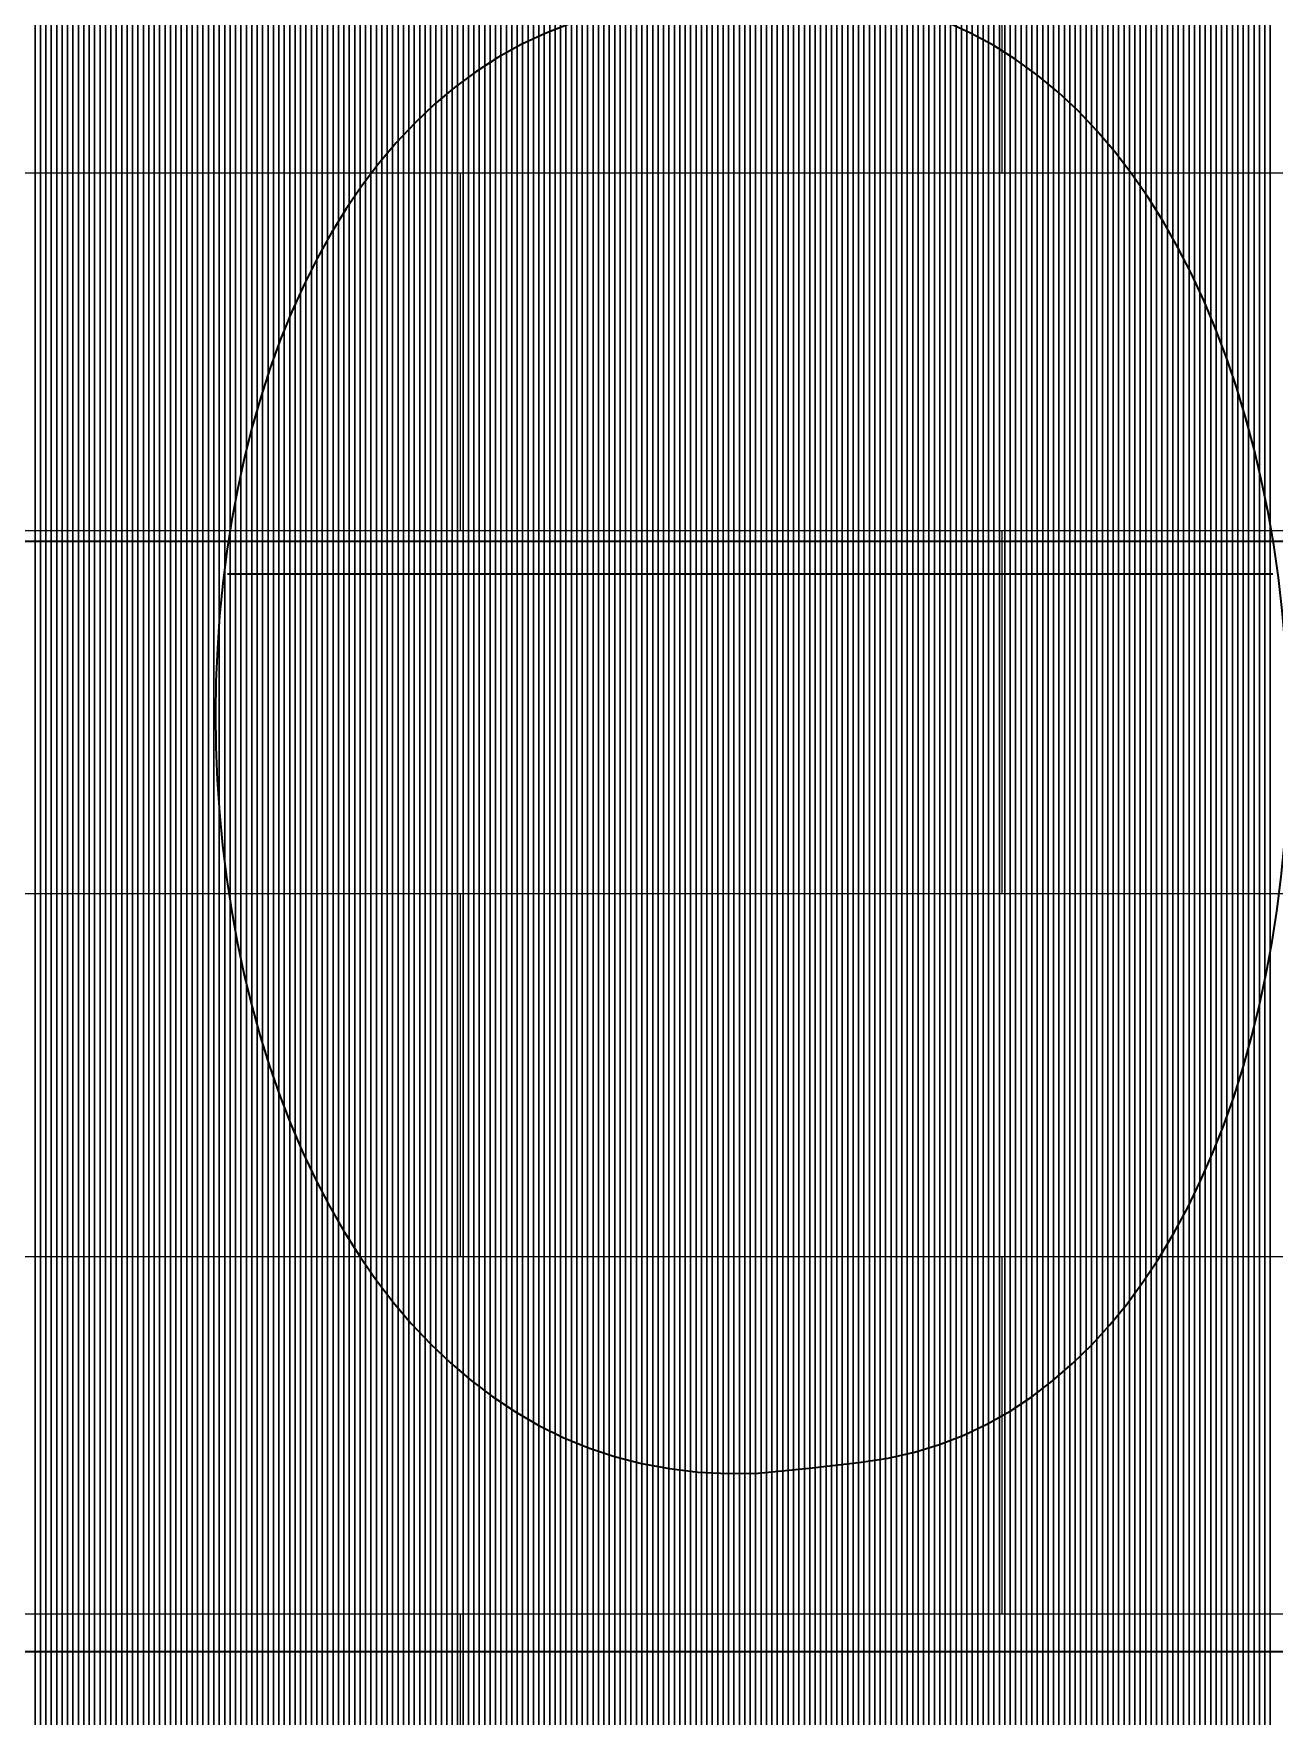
# Model space of a CAD drawing. Header units: inches. Extents: x 5 to 516, y -193 to 129.
# Drawn here: x 96.536 to 97.3, y -83.676 to -82.641 of the extents above; entities that cross this region are included whole.
import ezdxf

# ---------------------------------------------------------------- set-up
doc = ezdxf.new("R2010")
doc.units = ezdxf.units.IN
doc.header["$MEASUREMENT"] = 0
doc.layers.add('PDF4_Geometry', color=7, linetype='Continuous')

msp = doc.modelspace()

# ---------------------------------------------------------------- linework, layer by layer
at = {"layer": 'PDF4_Geometry', "lineweight": 15}
for points in [[(97.2837549, -83.7179844), (97.2837549, -81.8879843), (97.2837549, -83.7179844)], [(97.2870881, -83.711318), (97.2870881, -81.8879845), (97.2870881, -83.711318)], [(97.2904213, -83.7079848), (97.2904213, -81.8879848), (97.2904213, -83.7079848)], [(97.2937545, -83.7046516), (97.2937545, -81.8879848), (97.2937545, -83.7046516)], [(97.2970877, -83.6979852), (97.2970877, -81.887985), (97.2970877, -83.6979852)], [(96.7804217, -83.9279827), (96.7804217, -82.2013159), (96.7804217, -83.9279827)], [(96.7837549, -83.9313159), (96.7837549, -82.2013158), (96.7837549, -83.9313159)], [(96.787088, -83.9313159), (96.787088, -82.2013158), (96.787088, -83.9313159)], [(96.7904212, -83.9313159), (96.7904212, -82.2013158), (96.7904212, -83.9313159)], [(96.7937544, -83.9313159), (96.7937544, -82.2013158), (96.7937544, -83.9313159)], [(96.7970876, -83.9313159), (96.7970876, -82.2013158), (96.7970876, -83.9313159)], [(96.8004208, -83.9313159), (96.8004208, -82.2013158), (96.8004208, -83.9313159)], [(96.8037574, -83.9313159), (96.8037574, -82.2013158), (96.8037574, -83.9313159)], [(96.8070872, -83.9313159), (96.8070872, -82.2013158), (96.8070872, -83.9313159)], [(96.8104238, -83.9313159), (96.8104238, -82.2013158), (96.8104238, -83.9313159)], [(96.8137536, -83.9313159), (96.8137536, -82.2013158), (96.8137536, -83.9313159)], [(96.8170902, -83.9313159), (96.8170902, -82.2013158), (96.8170902, -83.9313159)], [(96.8204234, -83.9313159), (96.8204234, -82.2013158), (96.8204234, -83.9313159)], [(96.8237566, -83.9313159), (96.8237566, -82.2013158), (96.8237566, -83.9313159)], [(96.8270898, -83.9313159), (96.8270898, -82.2013158), (96.8270898, -83.9313159)], [(96.6537567, -83.9113167), (96.6537567, -82.2146498), (96.6537567, -83.9113167)], [(96.6570899, -83.9113167), (96.6570899, -82.2146498), (96.6570899, -83.9113167)], [(96.6604231, -83.9113167), (96.6604231, -82.2146498), (96.6604231, -83.9113167)], [(96.6637563, -83.9113167), (96.6637563, -82.2146498), (96.6637563, -83.9113167)], [(96.6670895, -83.9113167), (96.6670895, -82.2146498), (96.6670895, -83.9113167)], [(96.6704227, -83.9146499), (96.6704227, -82.2146497), (96.6704227, -83.9146499)], [(96.6737559, -83.9146499), (96.6737559, -82.2113164), (96.6737559, -83.9146499)], [(96.6770891, -83.9146499), (96.6770891, -82.2113164), (96.6770891, -83.9146499)], [(96.6804223, -83.9146499), (96.6804223, -82.2113164), (96.6804223, -83.9146499)], [(96.6837555, -83.9146499), (96.6837555, -82.2113164), (96.6837555, -83.9146499)], [(96.6870887, -83.9146499), (96.6870887, -82.2113164), (96.6870887, -83.9146499)], [(96.6904219, -83.9179831), (96.6904219, -82.2113163), (96.6904219, -83.9179831)], [(96.6937551, -83.9179831), (96.6937551, -82.2113163), (96.6937551, -83.9179831)], [(96.6970883, -83.9179831), (96.6970883, -82.2079829), (96.6970883, -83.9179831)], [(96.7004215, -83.9179831), (96.7004215, -82.2079829), (96.7004215, -83.9179831)], [(96.7037547, -83.9179831), (96.7037547, -82.2079829), (96.7037547, -83.9179831)], [(96.7070879, -83.9179831), (96.7070879, -82.2079829), (96.7070879, -83.9179831)], [(96.7104211, -83.9179831), (96.7104211, -82.2079829), (96.7104211, -83.9179831)], [(96.7137543, -83.9213163), (96.7137543, -82.2079828), (96.7137543, -83.9213163)], [(96.7170875, -83.9213163), (96.7170875, -82.2079828), (96.7170875, -83.9213163)], [(96.7204241, -83.9213163), (96.7204241, -82.2079828), (96.7204241, -83.9213163)], [(96.7237539, -83.9213163), (96.7237539, -82.2079828), (96.7237539, -83.9213163)], [(96.7270905, -83.9213163), (96.7270905, -82.2079828), (96.7270905, -83.9213163)], [(96.7304203, -83.9213163), (96.7304203, -82.2079828), (96.7304203, -83.9213163)], [(96.7337569, -83.9213163), (96.7337569, -82.2046495), (96.7337569, -83.9213163)], [(96.7370901, -83.9246495), (96.7370901, -82.2046494), (96.7370901, -83.9246495)], [(96.7404233, -83.9246495), (96.7404233, -82.2046494), (96.7404233, -83.9246495)], [(96.7437565, -83.9246495), (96.7437565, -82.2046494), (96.7437565, -83.9246495)], [(96.7470897, -83.9246495), (96.7470897, -82.2046494), (96.7470897, -83.9246495)], [(96.7504229, -83.9246495), (96.7504229, -82.2046494), (96.7504229, -83.9246495)], [(96.7537561, -83.9246495), (96.7537561, -82.2046494), (96.7537561, -83.9246495)], [(96.7570893, -83.9246495), (96.7570893, -82.2046494), (96.7570893, -83.9246495)], [(96.7604225, -83.9279827), (96.7604225, -82.2046492), (96.7604225, -83.9279827)], [(96.7637557, -83.9279827), (96.7637557, -82.2046492), (96.7637557, -83.9279827)], [(96.7670889, -83.9279827), (96.7670889, -82.2046492), (96.7670889, -83.9279827)], [(96.7704221, -83.9279827), (96.7704221, -82.2046492), (96.7704221, -83.9279827)], [(96.7737553, -83.9279827), (96.7737553, -82.2046492), (96.7737553, -83.9279827)], [(96.7770885, -83.9279827), (96.7770885, -82.2046492), (96.7770885, -83.9279827)], [(96.830423, -83.9313159), (96.830423, -82.2046491), (96.830423, -83.9313159)], [(96.8337562, -83.9313159), (96.8337562, -82.2046491), (96.8337562, -83.9313159)], [(96.8370894, -83.9313159), (96.8370894, -82.2046491), (96.8370894, -83.9313159)], [(96.8404226, -83.9313159), (96.8404226, -82.2046491), (96.8404226, -83.9313159)], [(96.8437558, -83.9313159), (96.8437558, -82.2046491), (96.8437558, -83.9313159)], [(96.847089, -83.9313159), (96.847089, -82.2046491), (96.847089, -83.9313159)], [(96.8504222, -83.9313159), (96.8504222, -82.2046491), (96.8504222, -83.9313159)], [(96.8537554, -83.9313159), (96.8537554, -82.2046491), (96.8537554, -83.9313159)], [(96.8570886, -83.9313159), (96.8570886, -82.2046491), (96.8570886, -83.9313159)], [(96.8604218, -83.9313159), (96.8604218, -82.2046491), (96.8604218, -83.9313159)], [(96.863755, -83.9313159), (96.863755, -82.2046491), (96.863755, -83.9313159)], [(96.8670882, -83.9313159), (96.8670882, -82.2046491), (96.8670882, -83.9313159)], [(96.8704214, -83.9313159), (96.8704214, -82.2046491), (96.8704214, -83.9313159)], [(96.8737546, -83.9313159), (96.8737546, -82.2046491), (96.8737546, -83.9313159)], [(96.8770878, -83.9313159), (96.8770878, -82.2046491), (96.8770878, -83.9313159)], [(96.880421, -83.9313159), (96.880421, -82.2046491), (96.880421, -83.9313159)], [(96.8837542, -83.9313159), (96.8837542, -82.2079824), (96.8837542, -83.9313159)], [(96.8870908, -83.9313159), (96.8870908, -82.2079824), (96.8870908, -83.9313159)], [(96.8904206, -83.9313159), (96.8904206, -82.2079824), (96.8904206, -83.9313159)], [(96.8937572, -83.9313159), (96.8937572, -82.2079824), (96.8937572, -83.9313159)], [(96.897087, -83.9313159), (96.897087, -82.2079824), (96.897087, -83.9313159)], [(96.9004236, -83.9313159), (96.9004236, -82.2079824), (96.9004236, -83.9313159)], [(96.9037568, -83.9279827), (96.9037568, -82.2079826), (96.9037568, -83.9279827)], [(96.90709, -83.9279827), (96.90709, -82.2079826), (96.90709, -83.9279827)], [(96.9104232, -83.9279827), (96.9104232, -82.2079826), (96.9104232, -83.9279827)], [(96.9137564, -83.9279827), (96.9137564, -82.2079826), (96.9137564, -83.9279827)], [(96.9170896, -83.9279827), (96.9170896, -82.2113159), (96.9170896, -83.9279827)], [(96.9204227, -83.9279827), (96.9204227, -82.2113159), (96.9204227, -83.9279827)], [(96.9237559, -83.9246495), (96.9237559, -82.211316), (96.9237559, -83.9246495)], [(96.9270891, -83.9246495), (96.9270891, -82.211316), (96.9270891, -83.9246495)], [(96.9304223, -83.9246495), (96.9304223, -82.211316), (96.9304223, -83.9246495)], [(96.9337555, -83.9246495), (96.9337555, -82.2146493), (96.9337555, -83.9246495)], [(96.9370887, -83.9246495), (96.9370887, -82.2146493), (96.9370887, -83.9246495)], [(96.9404219, -83.9246495), (96.9404219, -82.2146493), (96.9404219, -83.9246495)], [(96.9437551, -83.9246495), (96.9437551, -82.2146493), (96.9437551, -83.9246495)], [(96.613755, -83.8979839), (96.613755, -82.2246504), (96.613755, -83.8979839)], [(96.6170882, -83.8979839), (96.6170882, -82.2246504), (96.6170882, -83.8979839)], [(96.6204214, -83.9013171), (96.6204214, -82.2246503), (96.6204214, -83.9013171)], [(96.6237546, -83.9013171), (96.6237546, -82.2246503), (96.6237546, -83.9013171)], [(96.6270878, -83.9013171), (96.6270878, -82.221317), (96.6270878, -83.9013171)], [(96.630421, -83.9046503), (96.630421, -82.2213169), (96.630421, -83.9046503)], [(96.6337542, -83.9046503), (96.6337542, -82.2213169), (96.6337542, -83.9046503)], [(96.6370907, -83.9046503), (96.6370907, -82.2213169), (96.6370907, -83.9046503)], [(96.6404206, -83.9046503), (96.6404206, -82.2179834), (96.6404206, -83.9046503)], [(96.6437571, -83.9079835), (96.6437571, -82.2179833), (96.6437571, -83.9079835)], [(96.647087, -83.9079835), (96.647087, -82.2179833), (96.647087, -83.9079835)], [(96.6504235, -83.9079835), (96.6504235, -82.2179833), (96.6504235, -83.9079835)], [(96.9470883, -83.9213163), (96.9470883, -82.2179828), (96.9470883, -83.9213163)], [(96.9504215, -83.9213163), (96.9504215, -82.2179828), (96.9504215, -83.9213163)], [(96.9537547, -83.9213163), (96.9537547, -82.2179828), (96.9537547, -83.9213163)], [(96.9570879, -83.9213163), (96.9570879, -82.2179828), (96.9570879, -83.9213163)], [(96.9604211, -83.9213163), (96.9604211, -82.2213161), (96.9604211, -83.9213163)], [(96.9637543, -83.9213163), (96.9637543, -82.2213161), (96.9637543, -83.9213163)], [(96.9670875, -83.9179831), (96.9670875, -82.2213162), (96.9670875, -83.9179831)], [(96.9704241, -83.9179831), (96.9704241, -82.2213162), (96.9704241, -83.9179831)], [(96.9737539, -83.9179831), (96.9737539, -82.2246496), (96.9737539, -83.9179831)], [(96.9770905, -83.9179831), (96.9770905, -82.2246496), (96.9770905, -83.9179831)], [(96.9804203, -83.9179831), (96.9804203, -82.2246496), (96.9804203, -83.9179831)], [(96.5837562, -83.8879843), (96.5837562, -82.2346508), (96.5837562, -83.8879843)], [(96.5870894, -83.8879843), (96.5870894, -82.2346508), (96.5870894, -83.8879843)], [(96.5904226, -83.8913175), (96.5904226, -82.2346507), (96.5904226, -83.8913175)], [(96.5937558, -83.8913175), (96.5937558, -82.2313174), (96.5937558, -83.8913175)], [(96.597089, -83.8913175), (96.597089, -82.2313174), (96.597089, -83.8913175)], [(96.6004222, -83.8946507), (96.6004222, -82.2313172), (96.6004222, -83.8946507)], [(96.6037554, -83.8946507), (96.6037554, -82.2279839), (96.6037554, -83.8946507)], [(96.6070886, -83.8946507), (96.6070886, -82.2279839), (96.6070886, -83.8946507)], [(96.6104218, -83.8979839), (96.6104218, -82.2279838), (96.6104218, -83.8979839)], [(96.9837569, -83.9179831), (96.9837569, -82.2279829), (96.9837569, -83.9179831)], [(96.9870901, -83.9146499), (96.9870901, -82.227983), (96.9870901, -83.9146499)], [(96.9904233, -83.9146499), (96.9904233, -82.227983), (96.9904233, -83.9146499)], [(96.9937565, -83.9146499), (96.9937565, -82.227983), (96.9937565, -83.9146499)], [(96.9970897, -83.9146499), (96.9970897, -82.2313165), (96.9970897, -83.9146499)], [(97.0004229, -83.9113167), (97.0004229, -82.2313165), (97.0004229, -83.9113167)], [(97.0037561, -83.9113167), (97.0037561, -82.2313165), (97.0037561, -83.9113167)], [(97.0070893, -83.9113167), (97.0070893, -82.2346499), (97.0070893, -83.9113167)], [(97.0104225, -83.9113167), (97.0104225, -82.2346499), (97.0104225, -83.9113167)], [(97.0137557, -83.9079835), (97.0137557, -82.23465), (97.0137557, -83.9079835)], [(96.5537574, -83.8746515), (96.5537574, -82.2446514), (96.5537574, -83.8746515)], [(96.5570872, -83.8779847), (96.5570872, -82.2446512), (96.5570872, -83.8779847)], [(96.5604238, -83.8779847), (96.5604238, -82.2446512), (96.5604238, -83.8779847)], [(96.5637536, -83.8813179), (96.5637536, -82.2413178), (96.5637536, -83.8813179)], [(96.5670902, -83.8813179), (96.5670902, -82.2413178), (96.5670902, -83.8813179)], [(96.5704234, -83.8846511), (96.5704234, -82.2413176), (96.5704234, -83.8846511)], [(96.5737566, -83.8846511), (96.5737566, -82.2379844), (96.5737566, -83.8846511)], [(96.5770898, -83.8846511), (96.5770898, -82.2379844), (96.5770898, -83.8846511)], [(96.580423, -83.8879843), (96.580423, -82.2379841), (96.580423, -83.8879843)], [(97.0170889, -83.9079835), (97.0170889, -82.2379834), (97.0170889, -83.9079835)], [(97.0204221, -83.9079835), (97.0204221, -82.2379834), (97.0204221, -83.9079835)], [(97.0237553, -83.9046503), (97.0237553, -82.2379835), (97.0237553, -83.9046503)], [(97.0270885, -83.9046503), (97.0270885, -82.2379835), (97.0270885, -83.9046503)], [(97.0304217, -83.9013171), (97.0304217, -82.241317), (97.0304217, -83.9013171)], [(97.0337549, -83.9013171), (97.0337549, -82.241317), (97.0337549, -83.9013171)], [(97.0370881, -83.9013171), (97.0370881, -82.241317), (97.0370881, -83.9013171)], [(97.0404213, -83.8979839), (97.0404213, -82.2446504), (97.0404213, -83.8979839)], [(97.0437545, -83.8979839), (97.0437545, -82.2446504), (97.0437545, -83.8979839)], [(97.0470877, -83.8946507), (97.0470877, -82.2446505), (97.0470877, -83.8946507)], [(96.537088, -83.8679817), (96.537088, -82.2513149), (96.537088, -83.8679817)], [(96.5404212, -83.8713183), (96.5404212, -82.2513182), (96.5404212, -83.8713183)], [(96.5437544, -83.8713183), (96.5437544, -82.2479849), (96.5437544, -83.8713183)], [(96.5470876, -83.8746515), (96.5470876, -82.2479846), (96.5470876, -83.8746515)], [(96.5504208, -83.8746515), (96.5504208, -82.2479846), (96.5504208, -83.8746515)], [(97.0504209, -83.8946507), (97.0504209, -82.2479839), (97.0504209, -83.8946507)], [(97.0537574, -83.8913175), (97.0537574, -82.247984), (97.0537574, -83.8913175)], [(97.0570873, -83.8913175), (97.0570873, -82.2513174), (97.0570873, -83.8913175)], [(97.0604238, -83.8913175), (97.0604238, -82.2513174), (97.0604238, -83.8913175)], [(97.0637537, -83.8879843), (97.0637537, -82.2546508), (97.0637537, -83.8879843)], [(97.0670902, -83.8879843), (97.0670902, -82.2546508), (97.0670902, -83.8879843)], [(97.0704234, -83.8846511), (97.0704234, -82.2579842), (97.0704234, -83.8846511)], [(97.0737566, -83.8846511), (97.0737566, -82.2579842), (97.0737566, -83.8846511)], [(97.0770898, -83.8813179), (97.0770898, -82.2613178), (97.0770898, -83.8813179)], [(97.080423, -83.8813179), (97.080423, -82.2613178), (97.080423, -83.8813179)], [(97.0837562, -83.8779847), (97.0837562, -82.2646512), (97.0837562, -83.8779847)], [(97.0870894, -83.8779847), (97.0870894, -82.2646512), (97.0870894, -83.8779847)], [(97.0904226, -83.8746515), (97.0904226, -82.2679847), (97.0904226, -83.8746515)], [(97.0937558, -83.8746515), (97.0937558, -82.271318), (97.0937558, -83.8746515)], [(97.097089, -83.8713183), (97.097089, -82.2713182), (97.097089, -83.8713183)], [(97.1004222, -83.8713183), (97.1004222, -82.2746515), (97.1004222, -83.8713183)], [(97.1037554, -83.8679817), (97.1037554, -82.2746483), (97.1037554, -83.8679817)], [(97.1070886, -83.8679817), (97.1070886, -82.2779815), (97.1070886, -83.8679817)], [(97.1104218, -83.8646519), (97.1104218, -82.2779852), (97.1104218, -83.8646519)], [(97.113755, -83.8646519), (97.113755, -82.2813184), (97.113755, -83.8646519)], [(97.1170882, -83.8613153), (97.1170882, -82.2846486), (97.1170882, -83.8613153)], [(97.1204214, -83.8613153), (97.1204214, -82.2846486), (97.1204214, -83.8613153)], [(97.1237546, -83.8579855), (97.1237546, -82.2879854), (97.1237546, -83.8579855)], [(97.1270878, -83.8579855), (97.1270878, -82.2879854), (97.1270878, -83.8579855)], [(97.130421, -83.8546489), (97.130421, -82.2913155), (97.130421, -83.8546489)], [(97.1337542, -83.8513157), (97.1337542, -82.2946489), (97.1337542, -83.8513157)], [(97.1370908, -83.8513157), (97.1370908, -82.2946489), (97.1370908, -83.8513157)], [(97.1404206, -83.8479825), (97.1404206, -82.2979824), (97.1404206, -83.8479825)], [(97.1437572, -83.8479825), (97.1437572, -82.3013157), (97.1437572, -83.8479825)], [(97.147087, -83.8446493), (97.147087, -82.3013158), (97.147087, -83.8446493)], [(97.1504236, -83.8446493), (97.1504236, -82.3046493), (97.1504236, -83.8446493)], [(97.1537568, -83.8413161), (97.1537568, -82.3079827), (97.1537568, -83.8413161)], [(97.15709, -83.8379829), (97.15709, -82.3079828), (97.15709, -83.8379829)], [(97.1604232, -83.8379829), (97.1604232, -82.3113161), (97.1604232, -83.8379829)], [(97.1637564, -83.8346497), (97.1637564, -82.3146496), (97.1637564, -83.8346497)], [(97.1670896, -83.8346497), (97.1670896, -82.3146496), (97.1670896, -83.8346497)], [(97.1704228, -83.8313165), (97.1704228, -82.3179831), (97.1704228, -83.8313165)], [(97.173756, -83.8279833), (97.173756, -82.3213165), (97.173756, -83.8279833)], [(97.1770892, -83.8246501), (97.1770892, -82.32465), (97.1770892, -83.8246501)], [(97.1804224, -83.8246501), (97.1804224, -82.3279833), (97.1804224, -83.8246501)], [(97.1837556, -83.8213169), (97.1837556, -82.3313168), (97.1837556, -83.8213169)], [(97.1870888, -83.8179837), (97.1870888, -82.3346502), (97.1870888, -83.8179837)], [(97.190422, -83.8146505), (97.190422, -82.3346505), (97.190422, -83.8146505)], [(97.1937552, -83.8113173), (97.1937552, -82.3379839), (97.1937552, -83.8113173)], [(97.1970884, -83.8079842), (97.1970884, -82.3413174), (97.1970884, -83.8079842)], [(97.2004216, -83.8079842), (97.2004216, -82.3446507), (97.2004216, -83.8079842)], [(97.2037547, -83.804651), (97.2037547, -82.3479842), (97.2037547, -83.804651)], [(97.2070879, -83.8013178), (97.2070879, -82.3513176), (97.2070879, -83.8013178)], [(97.2104211, -83.7979846), (97.2104211, -82.3546511), (97.2104211, -83.7979846)], [(97.2137543, -83.7946514), (97.2137543, -82.3579845), (97.2137543, -83.7946514)], [(97.2170875, -83.7913182), (97.2170875, -82.361318), (97.2170875, -83.7913182)], [(97.2204241, -83.787985), (97.2204241, -82.3646515), (97.2204241, -83.787985)], [(97.2237539, -83.787985), (97.2237539, -82.3679849), (97.2237539, -83.787985)], [(97.2270905, -83.7846484), (97.2270905, -82.3713149), (97.2270905, -83.7846484)], [(97.2304203, -83.7813186), (97.2304203, -82.3746518), (97.2304203, -83.7813186)], [(97.2337569, -83.777982), (97.2337569, -82.3779818), (97.2337569, -83.777982)], [(97.2370901, -83.7746522), (97.2370901, -82.3813187), (97.2370901, -83.7746522)], [(97.2404233, -83.7713156), (97.2404233, -82.3846489), (97.2404233, -83.7713156)], [(97.2437565, -83.7679824), (97.2437565, -82.3846489), (97.2437565, -83.7679824)], [(97.2470897, -83.7646492), (97.2470897, -82.3913158), (97.2470897, -83.7646492)], [(97.2504229, -83.7579828), (97.2504229, -82.3946493), (97.2504229, -83.7579828)], [(97.2537561, -83.7546496), (97.2537561, -82.4013161), (97.2537561, -83.7546496)], [(97.2570893, -83.7513164), (97.2570893, -82.4046496), (97.2570893, -83.7513164)], [(97.2604225, -83.7479832), (97.2604225, -82.407983), (97.2604225, -83.7479832)], [(97.2637557, -83.7413168), (97.2637557, -82.4113166), (97.2637557, -83.7413168)], [(97.2670889, -83.7379836), (97.2670889, -82.4179835), (97.2670889, -83.7379836)], [(97.2704221, -83.7379836), (97.2704221, -82.4213168), (97.2704221, -83.7379836)], [(97.2737553, -83.7313172), (97.2737553, -82.4213171), (97.2737553, -83.7313172)], [(97.2770885, -83.7246508), (97.2770885, -82.4246507), (97.2770885, -83.7246508)], [(97.2804217, -83.7213176), (97.2804217, -82.4246508), (97.2804217, -83.7213176)], [(96.537088, -83.6346511), (96.537088, -82.9513177), (96.537088, -83.6346511)], [(96.5404212, -83.6346511), (96.5404212, -82.9513177), (96.5404212, -83.6346511)], [(96.5437544, -83.6346511), (96.5437544, -82.9513177), (96.5437544, -83.6346511)], [(96.5470876, -83.6346511), (96.5470876, -82.9513177), (96.5470876, -83.6346511)], [(96.5504208, -83.6346511), (96.5504208, -82.9513177), (96.5504208, -83.6346511)], [(96.5537574, -83.6346511), (96.5537574, -82.9513177), (96.5537574, -83.6346511)], [(96.5570872, -83.6346511), (96.5570872, -82.9513177), (96.5570872, -83.6346511)], [(96.5604238, -83.6346511), (96.5604238, -82.9513177), (96.5604238, -83.6346511)], [(96.5637536, -83.6346511), (96.5637536, -82.9513177), (96.5637536, -83.6346511)], [(96.5670902, -83.6346511), (96.5670902, -82.9513177), (96.5670902, -83.6346511)], [(96.5704234, -83.6346511), (96.5704234, -82.9513177), (96.5704234, -83.6346511)], [(96.5737566, -83.6346511), (96.5737566, -82.9513177), (96.5737566, -83.6346511)], [(96.5770898, -83.6346511), (96.5770898, -82.9513177), (96.5770898, -83.6346511)], [(96.580423, -83.6346511), (96.580423, -82.9513177), (96.580423, -83.6346511)], [(96.5837562, -83.6346511), (96.5837562, -82.9513177), (96.5837562, -83.6346511)], [(96.5870894, -83.6346511), (96.5870894, -82.9513177), (96.5870894, -83.6346511)], [(96.5904226, -83.6346511), (96.5904226, -82.9513177), (96.5904226, -83.6346511)], [(96.5937558, -83.6346511), (96.5937558, -82.9513177), (96.5937558, -83.6346511)], [(96.597089, -83.6346511), (96.597089, -82.9513177), (96.597089, -83.6346511)], [(96.6004222, -83.6346511), (96.6004222, -82.9513177), (96.6004222, -83.6346511)], [(96.6037554, -83.6346511), (96.6037554, -82.9513177), (96.6037554, -83.6346511)], [(96.6070886, -83.6346511), (96.6070886, -82.9513177), (96.6070886, -83.6346511)], [(96.6104218, -83.6346511), (96.6104218, -82.9513177), (96.6104218, -83.6346511)], [(96.613755, -83.6346511), (96.613755, -82.9513177), (96.613755, -83.6346511)], [(96.6170882, -83.6346511), (96.6170882, -82.9513177), (96.6170882, -83.6346511)], [(96.6204214, -83.6346511), (96.6204214, -82.9513177), (96.6204214, -83.6346511)], [(96.6237546, -83.6346511), (96.6237546, -82.9513177), (96.6237546, -83.6346511)], [(96.6270878, -83.6346511), (96.6270878, -82.9513177), (96.6270878, -83.6346511)], [(96.630421, -83.6346511), (96.630421, -82.9513177), (96.630421, -83.6346511)], [(96.6337542, -83.6346511), (96.6337542, -82.9513177), (96.6337542, -83.6346511)], [(96.6370907, -83.6346511), (96.6370907, -82.9513177), (96.6370907, -83.6346511)], [(96.6404206, -83.6346511), (96.6404206, -82.9513177), (96.6404206, -83.6346511)], [(96.6437571, -83.6346511), (96.6437571, -82.9513177), (96.6437571, -83.6346511)], [(96.647087, -83.6346511), (96.647087, -82.9513177), (96.647087, -83.6346511)], [(96.6504235, -83.6346511), (96.6504235, -82.9513177), (96.6504235, -83.6346511)], [(96.6537567, -83.6346511), (96.6537567, -82.9513177), (96.6537567, -83.6346511)], [(96.6570899, -83.6346511), (96.6570899, -82.9513177), (96.6570899, -83.6346511)], [(96.6604231, -83.6346511), (96.6604231, -82.9513177), (96.6604231, -83.6346511)], [(96.6637563, -83.6346511), (96.6637563, -82.9513177), (96.6637563, -83.6346511)], [(96.6670895, -83.6346511), (96.6670895, -82.9513177), (96.6670895, -83.6346511)], [(96.6704227, -83.6346511), (96.6704227, -82.9513177), (96.6704227, -83.6346511)], [(96.6737559, -83.6346511), (96.6737559, -82.9513177), (96.6737559, -83.6346511)], [(96.6770891, -83.6346511), (96.6770891, -82.9513177), (96.6770891, -83.6346511)], [(96.6804223, -83.6346511), (96.6804223, -82.9513177), (96.6804223, -83.6346511)], [(96.6837555, -83.6346511), (96.6837555, -82.9513177), (96.6837555, -83.6346511)], [(96.6870887, -83.6346511), (96.6870887, -82.9513177), (96.6870887, -83.6346511)], [(96.6904219, -83.6346511), (96.6904219, -82.9513177), (96.6904219, -83.6346511)], [(96.6937551, -83.6346511), (96.6937551, -82.9513177), (96.6937551, -83.6346511)], [(96.6970883, -83.6346511), (96.6970883, -82.9513177), (96.6970883, -83.6346511)], [(96.7004215, -83.6346511), (96.7004215, -82.9513177), (96.7004215, -83.6346511)], [(96.7037547, -83.6346511), (96.7037547, -82.9513177), (96.7037547, -83.6346511)], [(96.7070879, -83.6346511), (96.7070879, -82.9513177), (96.7070879, -83.6346511)], [(96.7104211, -83.6346511), (96.7104211, -82.9513177), (96.7104211, -83.6346511)], [(96.7137543, -83.6346511), (96.7137543, -82.9513177), (96.7137543, -83.6346511)], [(96.7170875, -83.6346511), (96.7170875, -82.9513177), (96.7170875, -83.6346511)], [(96.7204241, -83.6346511), (96.7204241, -82.9513177), (96.7204241, -83.6346511)], [(96.7237539, -83.6346511), (96.7237539, -82.9513177), (96.7237539, -83.6346511)], [(96.7270905, -83.6346511), (96.7270905, -82.9513177), (96.7270905, -83.6346511)], [(96.7304203, -83.6346511), (96.7304203, -82.9513177), (96.7304203, -83.6346511)], [(96.7337569, -83.6346511), (96.7337569, -82.9513177), (96.7337569, -83.6346511)], [(96.7370901, -83.6346511), (96.7370901, -82.9513177), (96.7370901, -83.6346511)], [(96.7404233, -83.6346511), (96.7404233, -82.9513177), (96.7404233, -83.6346511)], [(96.7437565, -83.6346511), (96.7437565, -82.9513177), (96.7437565, -83.6346511)], [(96.7470897, -83.6346511), (96.7470897, -82.9513177), (96.7470897, -83.6346511)], [(96.7504229, -83.6346511), (96.7504229, -82.9513177), (96.7504229, -83.6346511)], [(96.7537561, -83.6346511), (96.7537561, -82.9513177), (96.7537561, -83.6346511)], [(96.7570893, -83.6346511), (96.7570893, -82.9513177), (96.7570893, -83.6346511)], [(96.7604225, -83.6346511), (96.7604225, -82.9513177), (96.7604225, -83.6346511)], [(96.7637557, -83.6346511), (96.7637557, -82.9513177), (96.7637557, -83.6346511)], [(96.7670889, -83.6346511), (96.7670889, -82.9513177), (96.7670889, -83.6346511)], [(96.7704221, -83.6346511), (96.7704221, -82.9513177), (96.7704221, -83.6346511)], [(96.7737553, -83.6346511), (96.7737553, -82.9513177), (96.7737553, -83.6346511)], [(96.7770885, -83.6346511), (96.7770885, -82.9513177), (96.7770885, -83.6346511)], [(96.7804217, -83.6346511), (96.7804217, -82.9513177), (96.7804217, -83.6346511)], [(96.7837549, -83.6346511), (96.7837549, -82.9513177), (96.7837549, -83.6346511)], [(96.787088, -83.6346511), (96.787088, -82.9513177), (96.787088, -83.6346511)], [(96.7904212, -83.6346511), (96.7904212, -82.9513177), (96.7904212, -83.6346511)], [(96.7937544, -83.6346511), (96.7937544, -82.9513177), (96.7937544, -83.6346511)], [(96.7970876, -83.6346511), (96.7970876, -82.9513177), (96.7970876, -83.6346511)], [(96.8004208, -83.6346511), (96.8004208, -82.9513177), (96.8004208, -83.6346511)], [(96.8037574, -83.6346511), (96.8037574, -82.9513177), (96.8037574, -83.6346511)], [(96.8070872, -83.6346511), (96.8070872, -82.9513177), (96.8070872, -83.6346511)], [(96.8104238, -83.6346511), (96.8104238, -82.9513177), (96.8104238, -83.6346511)], [(96.8137536, -83.6346511), (96.8137536, -82.9513177), (96.8137536, -83.6346511)], [(96.8170902, -83.6346511), (96.8170902, -82.9513177), (96.8170902, -83.6346511)], [(96.8204234, -83.6346511), (96.8204234, -82.9513177), (96.8204234, -83.6346511)], [(96.8237566, -83.6346511), (96.8237566, -82.9513177), (96.8237566, -83.6346511)], [(96.8270898, -83.6346511), (96.8270898, -82.9513177), (96.8270898, -83.6346511)], [(96.830423, -83.6346511), (96.830423, -82.9513177), (96.830423, -83.6346511)], [(96.8337562, -83.6346511), (96.8337562, -82.9513177), (96.8337562, -83.6346511)], [(96.8370894, -83.6346511), (96.8370894, -82.9513177), (96.8370894, -83.6346511)], [(96.8404226, -83.6346511), (96.8404226, -82.9513177), (96.8404226, -83.6346511)], [(96.8437558, -83.6346511), (96.8437558, -82.9513177), (96.8437558, -83.6346511)], [(96.847089, -83.6346511), (96.847089, -82.9513177), (96.847089, -83.6346511)], [(96.8504222, -83.6346511), (96.8504222, -82.9513177), (96.8504222, -83.6346511)], [(96.8537554, -83.6346511), (96.8537554, -82.9513177), (96.8537554, -83.6346511)], [(96.8570886, -83.6346511), (96.8570886, -82.9513177), (96.8570886, -83.6346511)], [(96.8604218, -83.6346511), (96.8604218, -82.9513177), (96.8604218, -83.6346511)], [(96.863755, -83.6346511), (96.863755, -82.9513177), (96.863755, -83.6346511)], [(96.8670882, -83.6346511), (96.8670882, -82.9513177), (96.8670882, -83.6346511)], [(96.8704214, -83.6346511), (96.8704214, -82.9513177), (96.8704214, -83.6346511)], [(96.8737546, -83.6346511), (96.8737546, -82.9513177), (96.8737546, -83.6346511)], [(96.8770878, -83.6346511), (96.8770878, -82.9513177), (96.8770878, -83.6346511)], [(96.880421, -83.6346511), (96.880421, -82.9513177), (96.880421, -83.6346511)], [(96.8837542, -83.6346511), (96.8837542, -82.9513177), (96.8837542, -83.6346511)], [(96.8870908, -83.6346511), (96.8870908, -82.9513177), (96.8870908, -83.6346511)], [(96.8904206, -83.6346511), (96.8904206, -82.9513177), (96.8904206, -83.6346511)], [(96.8937572, -83.6346511), (96.8937572, -82.9513177), (96.8937572, -83.6346511)], [(96.897087, -83.6346511), (96.897087, -82.9513177), (96.897087, -83.6346511)], [(96.9004236, -83.6346511), (96.9004236, -82.9513177), (96.9004236, -83.6346511)], [(96.9037568, -83.6346511), (96.9037568, -82.9513177), (96.9037568, -83.6346511)], [(96.90709, -83.6346511), (96.90709, -82.9513177), (96.90709, -83.6346511)], [(96.9104232, -83.6346511), (96.9104232, -82.9513177), (96.9104232, -83.6346511)], [(96.9137564, -83.6346511), (96.9137564, -82.9513177), (96.9137564, -83.6346511)], [(96.9170896, -83.6346511), (96.9170896, -82.9513177), (96.9170896, -83.6346511)], [(96.9204227, -83.6346511), (96.9204227, -82.9513177), (96.9204227, -83.6346511)], [(96.9237559, -83.6346511), (96.9237559, -82.9513177), (96.9237559, -83.6346511)], [(96.9270891, -83.6346511), (96.9270891, -82.9513177), (96.9270891, -83.6346511)], [(96.9304223, -83.6346511), (96.9304223, -82.9513177), (96.9304223, -83.6346511)], [(96.9337555, -83.6346511), (96.9337555, -82.9513177), (96.9337555, -83.6346511)], [(96.9370887, -83.6346511), (96.9370887, -82.9513177), (96.9370887, -83.6346511)], [(96.9404219, -83.6346511), (96.9404219, -82.9513177), (96.9404219, -83.6346511)], [(96.9437551, -83.6346511), (96.9437551, -82.9513177), (96.9437551, -83.6346511)], [(96.9470883, -83.6346511), (96.9470883, -82.9513177), (96.9470883, -83.6346511)], [(96.9504215, -83.6346511), (96.9504215, -82.9513177), (96.9504215, -83.6346511)], [(96.9537547, -83.6346511), (96.9537547, -82.9513177), (96.9537547, -83.6346511)], [(96.9570879, -83.6346511), (96.9570879, -82.9513177), (96.9570879, -83.6346511)], [(96.9604211, -83.6346511), (96.9604211, -82.9513177), (96.9604211, -83.6346511)], [(96.9637543, -83.6346511), (96.9637543, -82.9513177), (96.9637543, -83.6346511)], [(96.9670875, -83.6346511), (96.9670875, -82.9513177), (96.9670875, -83.6346511)], [(96.9704241, -83.6346511), (96.9704241, -82.9513177), (96.9704241, -83.6346511)], [(96.9737539, -83.6346511), (96.9737539, -82.9513177), (96.9737539, -83.6346511)], [(96.9770905, -83.6346511), (96.9770905, -82.9513177), (96.9770905, -83.6346511)], [(96.9804203, -83.6346511), (96.9804203, -82.9513177), (96.9804203, -83.6346511)], [(96.9837569, -83.6346511), (96.9837569, -82.9513177), (96.9837569, -83.6346511)], [(96.9870901, -83.6346511), (96.9870901, -82.9513177), (96.9870901, -83.6346511)], [(96.9904233, -83.6346511), (96.9904233, -82.9513177), (96.9904233, -83.6346511)], [(96.9937565, -83.6346511), (96.9937565, -82.9513177), (96.9937565, -83.6346511)], [(96.9970897, -83.6346511), (96.9970897, -82.9513177), (96.9970897, -83.6346511)], [(97.0004229, -83.6346511), (97.0004229, -82.9513177), (97.0004229, -83.6346511)], [(97.0037561, -83.6346511), (97.0037561, -82.9513177), (97.0037561, -83.6346511)], [(97.0070893, -83.6346511), (97.0070893, -82.9513177), (97.0070893, -83.6346511)], [(97.0104225, -83.6346511), (97.0104225, -82.9513177), (97.0104225, -83.6346511)], [(97.0137557, -83.6346511), (97.0137557, -82.9513177), (97.0137557, -83.6346511)], [(97.0170889, -83.6346511), (97.0170889, -82.9513177), (97.0170889, -83.6346511)], [(97.0204221, -83.6346511), (97.0204221, -82.9513177), (97.0204221, -83.6346511)], [(97.0237553, -83.6346511), (97.0237553, -82.9513177), (97.0237553, -83.6346511)], [(97.0270885, -83.6346511), (97.0270885, -82.9513177), (97.0270885, -83.6346511)], [(97.0304217, -83.6346511), (97.0304217, -82.9513177), (97.0304217, -83.6346511)], [(97.0337549, -83.6346511), (97.0337549, -82.9513177), (97.0337549, -83.6346511)], [(97.0370881, -83.6346511), (97.0370881, -82.9513177), (97.0370881, -83.6346511)], [(97.0404213, -83.6346511), (97.0404213, -82.9513177), (97.0404213, -83.6346511)], [(97.0437545, -83.6346511), (97.0437545, -82.9513177), (97.0437545, -83.6346511)], [(97.0470877, -83.6346511), (97.0470877, -82.9513177), (97.0470877, -83.6346511)], [(97.0504209, -83.6346511), (97.0504209, -82.9513177), (97.0504209, -83.6346511)], [(97.0537574, -83.6346511), (97.0537574, -82.9513177), (97.0537574, -83.6346511)], [(97.0570873, -83.6346511), (97.0570873, -82.9513177), (97.0570873, -83.6346511)], [(97.0604238, -83.6346511), (97.0604238, -82.9513177), (97.0604238, -83.6346511)], [(97.0637537, -83.6346511), (97.0637537, -82.9513177), (97.0637537, -83.6346511)], [(97.0670902, -83.6346511), (97.0670902, -82.9513177), (97.0670902, -83.6346511)], [(97.0704234, -83.6346511), (97.0704234, -82.9513177), (97.0704234, -83.6346511)], [(97.0737566, -83.6346511), (97.0737566, -82.9513177), (97.0737566, -83.6346511)], [(97.0770898, -83.6346511), (97.0770898, -82.9513177), (97.0770898, -83.6346511)], [(97.080423, -83.6346511), (97.080423, -82.9513177), (97.080423, -83.6346511)], [(97.0837562, -83.6346511), (97.0837562, -82.9513177), (97.0837562, -83.6346511)], [(97.0870894, -83.6346511), (97.0870894, -82.9513177), (97.0870894, -83.6346511)], [(97.0904226, -83.6346511), (97.0904226, -82.9513177), (97.0904226, -83.6346511)], [(97.0937558, -83.6346511), (97.0937558, -82.9513177), (97.0937558, -83.6346511)], [(97.097089, -83.6346511), (97.097089, -82.9513177), (97.097089, -83.6346511)], [(97.1004222, -83.6346511), (97.1004222, -82.9513177), (97.1004222, -83.6346511)], [(97.1037554, -83.6346511), (97.1037554, -82.9513177), (97.1037554, -83.6346511)], [(97.1070886, -83.6346511), (97.1070886, -82.9513177), (97.1070886, -83.6346511)], [(97.1104218, -83.6346511), (97.1104218, -82.9513177), (97.1104218, -83.6346511)], [(97.113755, -83.6346511), (97.113755, -82.9513177), (97.113755, -83.6346511)], [(97.1170882, -83.6346511), (97.1170882, -82.9513177), (97.1170882, -83.6346511)], [(97.1204214, -83.6346511), (97.1204214, -82.9513177), (97.1204214, -83.6346511)], [(97.1237546, -83.6346511), (97.1237546, -82.9513177), (97.1237546, -83.6346511)], [(97.1270878, -83.6346511), (97.1270878, -82.9513177), (97.1270878, -83.6346511)], [(97.130421, -83.6346511), (97.130421, -82.9513177), (97.130421, -83.6346511)], [(97.1337542, -83.6346511), (97.1337542, -82.9513177), (97.1337542, -83.6346511)], [(97.1370908, -83.6346511), (97.1370908, -82.9513177), (97.1370908, -83.6346511)], [(97.1404206, -83.6346511), (97.1404206, -82.9513177), (97.1404206, -83.6346511)], [(97.1437572, -83.6346511), (97.1437572, -82.9513177), (97.1437572, -83.6346511)], [(97.147087, -83.6346511), (97.147087, -82.9513177), (97.147087, -83.6346511)], [(97.1504236, -83.6346511), (97.1504236, -82.9513177), (97.1504236, -83.6346511)], [(97.1537568, -83.6346511), (97.1537568, -82.9513177), (97.1537568, -83.6346511)], [(97.15709, -83.6346511), (97.15709, -82.9513177), (97.15709, -83.6346511)], [(97.1604232, -83.6346511), (97.1604232, -82.9513177), (97.1604232, -83.6346511)], [(97.1637564, -83.6346511), (97.1637564, -82.9513177), (97.1637564, -83.6346511)], [(97.1670896, -83.6346511), (97.1670896, -82.9513177), (97.1670896, -83.6346511)], [(97.1704228, -83.6346511), (97.1704228, -82.9513177), (97.1704228, -83.6346511)], [(97.173756, -83.6346511), (97.173756, -82.9513177), (97.173756, -83.6346511)], [(97.1770892, -83.6346511), (97.1770892, -82.9513177), (97.1770892, -83.6346511)], [(97.1804224, -83.6346511), (97.1804224, -82.9513177), (97.1804224, -83.6346511)], [(97.1837556, -83.6346511), (97.1837556, -82.9513177), (97.1837556, -83.6346511)], [(97.1870888, -83.6346511), (97.1870888, -82.9513177), (97.1870888, -83.6346511)], [(97.190422, -83.6346511), (97.190422, -82.9513177), (97.190422, -83.6346511)], [(97.1937552, -83.6346511), (97.1937552, -82.9513177), (97.1937552, -83.6346511)], [(97.1970884, -83.6346511), (97.1970884, -82.9513177), (97.1970884, -83.6346511)], [(97.2004216, -83.6346511), (97.2004216, -82.9513177), (97.2004216, -83.6346511)], [(97.2037547, -83.6346511), (97.2037547, -82.9513177), (97.2037547, -83.6346511)], [(97.2070879, -83.6346511), (97.2070879, -82.9513177), (97.2070879, -83.6346511)], [(97.2104211, -83.6346511), (97.2104211, -82.9513177), (97.2104211, -83.6346511)], [(97.2137543, -83.6346511), (97.2137543, -82.9513177), (97.2137543, -83.6346511)], [(97.2170875, -83.6346511), (97.2170875, -82.9513177), (97.2170875, -83.6346511)], [(97.2204241, -83.6346511), (97.2204241, -82.9513177), (97.2204241, -83.6346511)], [(97.2237539, -83.6346511), (97.2237539, -82.9513177), (97.2237539, -83.6346511)], [(97.2270905, -83.6346511), (97.2270905, -82.9513177), (97.2270905, -83.6346511)], [(97.2304203, -83.6346511), (97.2304203, -82.9513177), (97.2304203, -83.6346511)], [(97.2337569, -83.6346511), (97.2337569, -82.9513177), (97.2337569, -83.6346511)], [(97.2370901, -83.6346511), (97.2370901, -82.9513177), (97.2370901, -83.6346511)], [(97.2404233, -83.6346511), (97.2404233, -82.9513177), (97.2404233, -83.6346511)], [(97.2437565, -83.6346511), (97.2437565, -82.9513177), (97.2437565, -83.6346511)], [(97.2470897, -83.6346511), (97.2470897, -82.9513177), (97.2470897, -83.6346511)], [(97.2504229, -83.6346511), (97.2504229, -82.9513177), (97.2504229, -83.6346511)], [(97.2537561, -83.6346511), (97.2537561, -82.9513177), (97.2537561, -83.6346511)], [(97.2570893, -83.6346511), (97.2570893, -82.9513177), (97.2570893, -83.6346511)], [(97.2604225, -83.6346511), (97.2604225, -82.9513177), (97.2604225, -83.6346511)], [(97.2637557, -83.6346511), (97.2637557, -82.9513177), (97.2637557, -83.6346511)], [(97.2670889, -83.6346511), (97.2670889, -82.9513177), (97.2670889, -83.6346511)], [(97.2704221, -83.6346511), (97.2704221, -82.9513177), (97.2704221, -83.6346511)], [(97.2737553, -83.6346511), (97.2737553, -82.9513177), (97.2737553, -83.6346511)], [(97.2770885, -83.6346511), (97.2770885, -82.9513177), (97.2770885, -83.6346511)], [(97.2804217, -83.6346511), (97.2804217, -82.9513177), (97.2804217, -83.6346511)], [(97.2837549, -83.6346511), (97.2837549, -82.9513177), (97.2837549, -83.6346511)], [(97.2870881, -83.6346511), (97.2870881, -82.9513177), (97.2870881, -83.6346511)], [(97.2904213, -83.6346511), (97.2904213, -82.9513177), (97.2904213, -83.6346511)], [(97.2937545, -83.6346511), (97.2937545, -82.9513177), (97.2937545, -83.6346511)], [(97.2970877, -83.6346511), (97.2970877, -82.9513177), (97.2970877, -83.6346511)]]:
    msp.add_lwpolyline(points, close=True, dxfattribs=at)
for points in [[(97.1320927, -82.7263156), (97.1320927, -82.5029823)], [(78.672093, -82.7263156), (90.7987622, -82.7263156), (96.6354292, -82.7263156), (105.0054318, -82.7263156)], [(96.7987593, -82.9463156), (96.7987593, -82.7263156)], [(78.672093, -82.9463156), (90.7987622, -82.9463156), (96.6354292, -82.9463156), (105.0054318, -82.9463156)], [(97.1320927, -83.169649), (97.1320927, -82.9463156)], [(78.672093, -83.169649), (90.7987622, -83.169649), (96.6354292, -83.169649), (105.0054318, -83.169649)], [(96.7987593, -83.3929824), (96.7987593, -83.169649)], [(78.672093, -83.3929824), (90.7987622, -83.3929824), (96.6354292, -83.3929824), (105.0054318, -83.3929824)], [(97.1320927, -83.6129823), (97.1320927, -83.3929824)], [(78.672093, -83.6129823), (90.7987622, -83.6129823), (96.6354292, -83.6129823), (105.0054318, -83.6129823)], [(96.7987593, -83.8363159), (96.7987593, -83.6129823)]]:
    msp.add_lwpolyline(points, dxfattribs=at)
at = {"layer": 'PDF4_Geometry', "lineweight": 35}
msp.add_lwpolyline([(83.8754184, -83.6363167), (83.8754184, -82.9529833), (99.6120869, -82.9529833), (99.6120869, -83.6363167)], close=True, dxfattribs=at)
for points in [[(96.6554216, -82.9729825), (97.298755, -82.9729825)], [(96.9820901, -83.5263167), (97.0154234, -83.5229835), (97.0454234, -83.5196501)]]:
    msp.add_lwpolyline(points, dxfattribs=at)
for points in [[(97.0454234, -83.5196501), (97.4057012, -83.4787057), (97.3961457, -82.6277056), (97.0154234, -82.6163167)], [(96.8820901, -82.62965), (96.5370345, -82.7225945), (96.5763123, -83.545039), (96.9820901, -83.5263167)]]:
    msp.add_open_spline(points, degree=3, dxfattribs=at)

doc.saveas('drawing.dxf')
